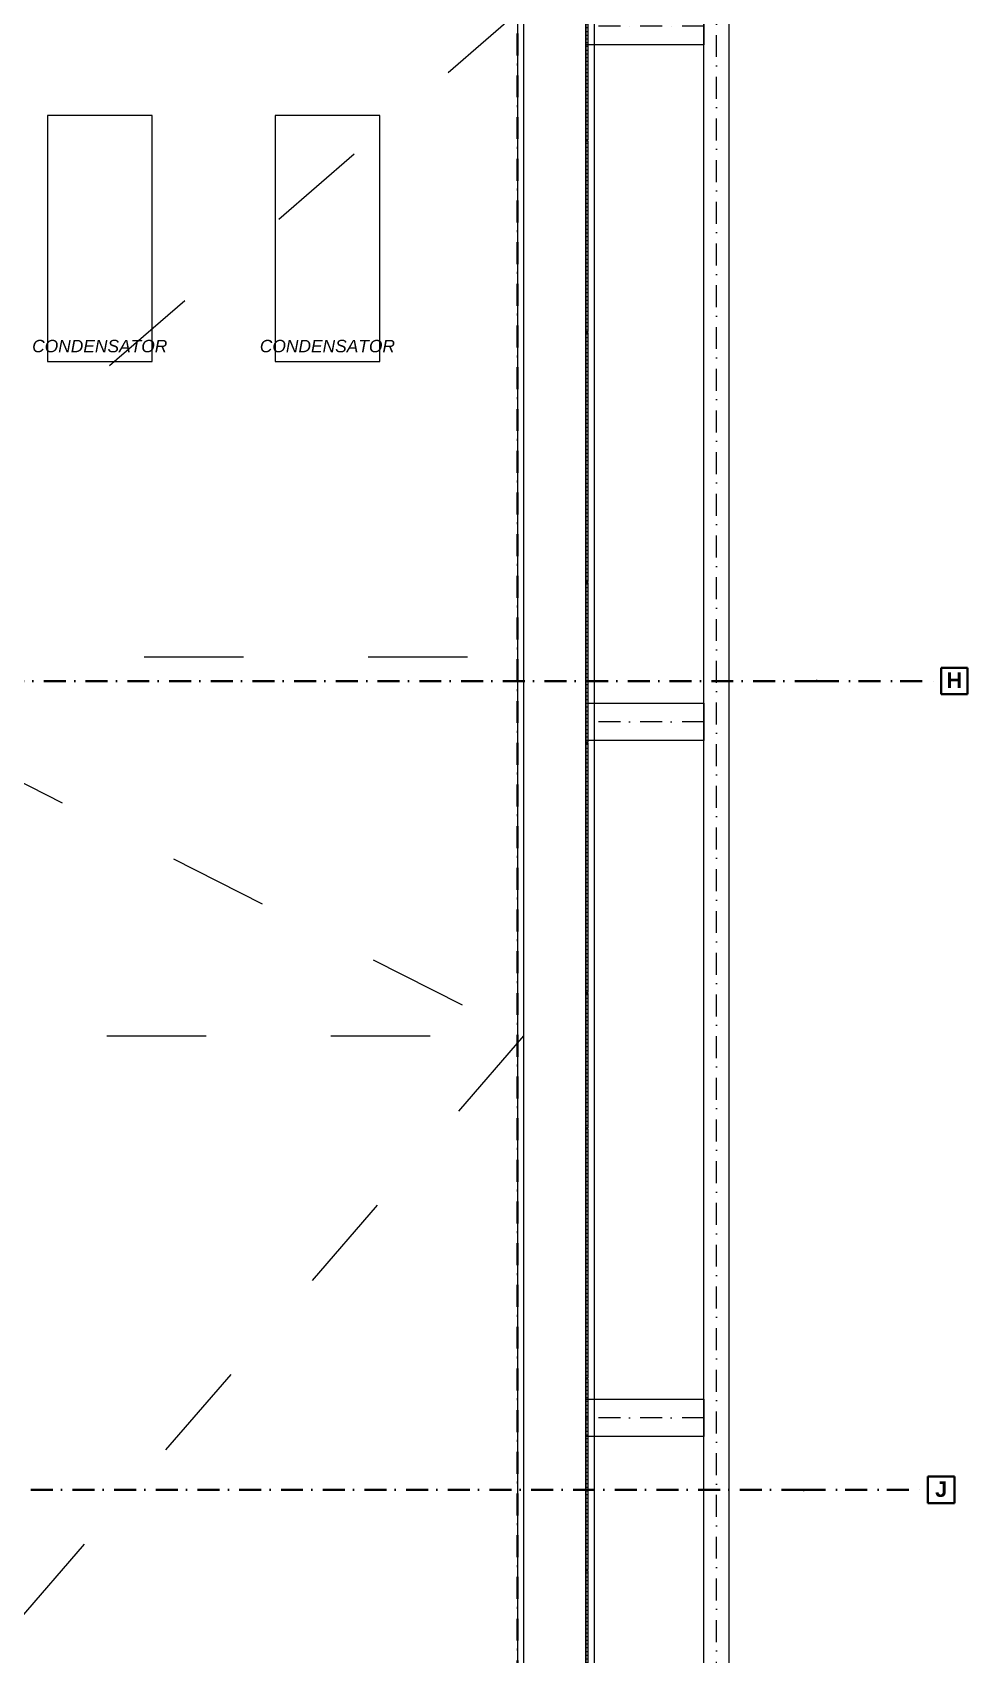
# Model space of a CAD drawing. Header units: millimetres. Extents: x 1322820 to 1391563, y 1051909 to 1098256.
# Drawn here: x 1368332 to 1375847, y 1071447 to 1084484 of the extents above; entities that cross this region are included whole.
import ezdxf
from ezdxf.enums import TextEntityAlignment as Align

# ---------------------------------------------------------------- set-up
doc = ezdxf.new("R2010")
doc.units = ezdxf.units.MM
doc.header["$MEASUREMENT"] = 0
doc.set_wipeout_variables(frame=1)
for name, pattern in [('AStair_dashed', [1800, 800, -1000]), ('Dot & Dashed', [335.138881, 176.388884, -88.194442, 0, -70.555556]), ('Wipeout_Contour', [1000, 0, -1000])]:
    doc.linetypes.add(name, pattern=pattern)
doc.layers.get('0').update_dxf_attribs({"true_color": 0x787878})
for name, color, linetype, true_color in [('arhitectura - decoratii fatada', 7, 'Continuous', 0x787878), ('New_arhitectura - axe', 7, 'Continuous', 0x787878), ('New_arhitectura - sort tabla', 7, 'Continuous', 0x787878), ('New_rezistenta - atic', 7, 'Continuous', 0x787878)]:
    doc.layers.add(name, color=color, linetype=linetype, true_color=true_color)
for name, color, linetype, lineweight, true_color in [('arhitectura - decoratii fatada_Pen_No__21', 7, 'Continuous', 20, 0x787878), ('arhitectura - desen 2D_Pen_No__2', 7, 'Continuous', 13, 0x787878), ('New_arhitectura - axe_Pen_No__201', 7, 'Continuous', 35, 0x787878), ('New_arhitectura - copertina_Pen_No__1', 7, 'Continuous', 13, 0x787878), ('New_arhitectura - desen 2D_Pen_No__2', 7, 'Continuous', 13, 0x787878), ('New_arhitectura - sort tabla_Pen_No__21', 7, 'Continuous', 20, 0x787878), ('New_instalatii - echipamente_Pen_No__1', 7, 'Continuous', 13, 0x787878), ('New_instalatii - echipamente_Pen_No__21', 7, 'Continuous', 20, 0x787878), ('New_rezistenta - atic_Pen_No__1', 7, 'Continuous', 13, 0x787878)]:
    doc.layers.add(name, color=color, linetype=linetype, lineweight=lineweight, true_color=true_color)
doc.layers.add('circuite prize vitali', color=1, linetype='Continuous')
doc.styles.add('GENERATED_STYLE_1', font='arialbd.ttf')
doc.styles.add('GENERATED_STYLE_3', font='ariali.ttf')
pattern_1 = [(0, (1356235.236, 1078942.57), (0, 30), [])]

# ---------------------------------------------------------------- blocks, each defined once
blk = doc.blocks.new('HEA Beam 23')
at = {"layer": 'New_arhitectura - copertina_Pen_No__1', "color": 7, "linetype": 'Continuous', "lineweight": 13}
for p, q in [((600, 150), (0, 150)), ((0, 150), (0, 0)), ((1200, 150), (600, 150)), ((1200, 0), (1200, 150)), ((0, 0), (0, -150)), ((1200, -150), (1200, 0)), ((0, -150), (600, -150)), ((600, -150), (1200, -150))]:
    blk.add_line(p, q, dxfattribs=at)
at = {"layer": 'New_arhitectura - copertina_Pen_No__1', "color": 7, "linetype": 'Dot & Dashed', "lineweight": 13}
blk.add_line((0, 0), (1200, 0), dxfattribs=at)
blk = doc.blocks.new('Slab_1_1', base_point=(1346479, 1090721))
at = {"layer": 'New_arhitectura - sort tabla_Pen_No__21', "color": 7, "linetype": 'Continuous', "lineweight": 20, "flags": 128}
blk.add_lwpolyline([(1346479, 1090721), (1326679, 1090721), (1326679, 1075929), (1355429, 1075929), (1355429, 1056171), (1372849, 1056171), (1372849, 1096121), (1355279, 1096121), (1355279, 1089269), (1355829, 1089269), (1355829, 1095571), (1372229, 1095571), (1372229, 1056721), (1355979, 1056721), (1355979, 1076471), (1327229, 1076471), (1327229, 1090171), (1346479, 1090171)], close=True, dxfattribs=at)
blk = doc.blocks.new('Wall_24_1', base_point=(1372279, 1056671))
at = {"color": 254, "linetype": 'Wipeout_Contour', "lineweight": 0, "ltscale": 10465966.77299592}
blk.add_wipeout([(1372779, 1056321), (1372779, 1095971), (1372739, 1095971), (1372629, 1095887), (1372629, 1056405), (1372739, 1056321)], dxfattribs=at).dxf.layer = 'New_rezistenta - atic'
at = {"layer": 'New_rezistenta - atic_Pen_No__1', "color": 7, "linetype": 'Continuous', "lineweight": 13, "flags": 128}
blk.add_lwpolyline([(1372779, 1056291), (1372779, 1096001)], dxfattribs=at)
at = {"color": 254, "linetype": 'Wipeout_Contour', "lineweight": 0, "ltscale": 10465362.22327036}
blk.add_wipeout([(1372629, 1056421), (1372629, 1095871), (1372607, 1095871), (1372529, 1095811), (1372529, 1056481), (1372607, 1056421)], dxfattribs=at).dxf.layer = 'New_rezistenta - atic'
at = {"color": 254, "linetype": 'Wipeout_Contour', "lineweight": 0, "ltscale": 6976320.811460949}
blk.add_wipeout([(1372529, 1056671), (1372529, 1095621), (1372279, 1095621), (1372279, 1056671)], dxfattribs=at).dxf.layer = 'New_rezistenta - atic'
at = {"layer": 'New_rezistenta - atic_Pen_No__1', "color": 7, "linetype": 'Continuous', "lineweight": 13, "flags": 128}
blk.add_lwpolyline([(1372279, 1095621), (1372279, 1056671)], dxfattribs=at)
blk = doc.blocks.new('Wall_42_1', base_point=(1372799, 1083621))
at = {"layer": 'arhitectura - decoratii fatada', "linetype": 'Continuous', "lineweight": 0, "true_color": 0x000000}
h = blk.add_hatch(dxfattribs=at)
h.set_pattern_fill('PLYWOOD_0001', color=18, style=0, pattern_type=2)
h.set_pattern_definition(pattern_1)
h.paths.add_polyline_path([(1372799, 1083621), (1372799, 1085621), (1372779, 1085621), (1372779, 1083621)])
at = {"layer": 'arhitectura - decoratii fatada_Pen_No__21', "color": 7, "linetype": 'Continuous', "lineweight": 20, "flags": 128}
for points in [[(1372799, 1085621), (1372779, 1085621)], [(1372779, 1085621), (1372779, 1083621)], [(1372799, 1083621), (1372799, 1085621)], [(1372779, 1083621), (1372799, 1083621)]]:
    blk.add_lwpolyline(points, dxfattribs=at)
blk = doc.blocks.new('Wall_43_1', base_point=(1372799, 1082081))
at = {"layer": 'arhitectura - decoratii fatada', "linetype": 'Continuous', "lineweight": 0, "true_color": 0x000000}
h = blk.add_hatch(dxfattribs=at)
h.set_pattern_fill('PLYWOOD_0001', color=18, style=0, pattern_type=2)
h.set_pattern_definition(pattern_1)
h.paths.add_polyline_path([(1372799, 1082081), (1372799, 1083611), (1372779, 1083611), (1372779, 1082081)])
at = {"layer": 'arhitectura - decoratii fatada_Pen_No__21', "color": 7, "linetype": 'Continuous', "lineweight": 20, "flags": 128}
for points in [[(1372799, 1083611), (1372779, 1083611)], [(1372779, 1083611), (1372779, 1082081)], [(1372799, 1082081), (1372799, 1083611)], [(1372779, 1082081), (1372799, 1082081)]]:
    blk.add_lwpolyline(points, dxfattribs=at)
blk = doc.blocks.new('Wall_44_1', base_point=(1372799, 1080071))
at = {"layer": 'arhitectura - decoratii fatada', "linetype": 'Continuous', "lineweight": 0, "true_color": 0x000000}
h = blk.add_hatch(dxfattribs=at)
h.set_pattern_fill('PLYWOOD_0001', color=18, style=0, pattern_type=2)
h.set_pattern_definition(pattern_1)
h.paths.add_polyline_path([(1372799, 1080071), (1372799, 1082071), (1372779, 1082071), (1372779, 1080071)])
at = {"layer": 'arhitectura - decoratii fatada_Pen_No__21', "color": 7, "linetype": 'Continuous', "lineweight": 20, "flags": 128}
for points in [[(1372799, 1082071), (1372779, 1082071)], [(1372779, 1082071), (1372779, 1080071)], [(1372799, 1080071), (1372799, 1082071)], [(1372779, 1080071), (1372799, 1080071)]]:
    blk.add_lwpolyline(points, dxfattribs=at)
blk = doc.blocks.new('Wall_45_1', base_point=(1372799, 1076771))
at = {"layer": 'arhitectura - decoratii fatada', "linetype": 'Continuous', "lineweight": 0, "true_color": 0x000000}
h = blk.add_hatch(dxfattribs=at)
h.set_pattern_fill('PLYWOOD_0001', color=18, style=0, pattern_type=2)
h.set_pattern_definition(pattern_1)
h.paths.add_polyline_path([(1372799, 1076771), (1372799, 1078771), (1372779, 1078771), (1372779, 1076771)])
at = {"layer": 'arhitectura - decoratii fatada_Pen_No__21', "color": 7, "linetype": 'Continuous', "lineweight": 20, "flags": 128}
for points in [[(1372799, 1078771), (1372779, 1078771)], [(1372779, 1078771), (1372779, 1076771)], [(1372799, 1076771), (1372799, 1078771)], [(1372779, 1076771), (1372799, 1076771)]]:
    blk.add_lwpolyline(points, dxfattribs=at)
blk = doc.blocks.new('Wall_46_1', base_point=(1372799, 1073671))
at = {"layer": 'arhitectura - decoratii fatada', "linetype": 'Continuous', "lineweight": 0, "true_color": 0x000000}
h = blk.add_hatch(dxfattribs=at)
h.set_pattern_fill('PLYWOOD_0001', color=18, style=0, pattern_type=2)
h.set_pattern_definition(pattern_1)
h.paths.add_polyline_path([(1372799, 1073671), (1372799, 1075671), (1372779, 1075671), (1372779, 1073671)])
at = {"layer": 'arhitectura - decoratii fatada_Pen_No__21', "color": 7, "linetype": 'Continuous', "lineweight": 20, "flags": 128}
for points in [[(1372799, 1075671), (1372779, 1075671)], [(1372779, 1075671), (1372779, 1073671)], [(1372799, 1073671), (1372799, 1075671)], [(1372779, 1073671), (1372799, 1073671)]]:
    blk.add_lwpolyline(points, dxfattribs=at)
blk = doc.blocks.new('Wall_47_1', base_point=(1372799, 1070121))
at = {"layer": 'arhitectura - decoratii fatada', "linetype": 'Continuous', "lineweight": 0, "true_color": 0x000000}
h = blk.add_hatch(dxfattribs=at)
h.set_pattern_fill('PLYWOOD_0001', color=18, style=0, pattern_type=2)
h.set_pattern_definition(pattern_1)
h.paths.add_polyline_path([(1372799, 1070121), (1372799, 1072121), (1372779, 1072121), (1372779, 1070121)])
at = {"layer": 'arhitectura - decoratii fatada_Pen_No__21', "color": 7, "linetype": 'Continuous', "lineweight": 20, "flags": 128}
for points in [[(1372799, 1072121), (1372779, 1072121)], [(1372779, 1072121), (1372779, 1070121)], [(1372799, 1070121), (1372799, 1072121)], [(1372779, 1070121), (1372799, 1070121)]]:
    blk.add_lwpolyline(points, dxfattribs=at)
blk = doc.blocks.new('Wall_49_1', base_point=(1372799, 1078781))
at = {"layer": 'arhitectura - decoratii fatada', "linetype": 'Continuous', "lineweight": 0, "true_color": 0x000000}
h = blk.add_hatch(dxfattribs=at)
h.set_pattern_fill('PLYWOOD_0001', color=18, style=0, pattern_type=2)
h.set_pattern_definition(pattern_1)
h.paths.add_polyline_path([(1372799, 1078781), (1372799, 1080061), (1372779, 1080061), (1372779, 1078781)])
at = {"layer": 'arhitectura - decoratii fatada_Pen_No__21', "color": 7, "linetype": 'Continuous', "lineweight": 20, "flags": 128}
for points in [[(1372799, 1080061), (1372779, 1080061)], [(1372779, 1080061), (1372779, 1078781)], [(1372799, 1078781), (1372799, 1080061)], [(1372779, 1078781), (1372799, 1078781)]]:
    blk.add_lwpolyline(points, dxfattribs=at)
blk = doc.blocks.new('Wall_50_1', base_point=(1372799, 1075681))
at = {"layer": 'arhitectura - decoratii fatada', "linetype": 'Continuous', "lineweight": 0, "true_color": 0x000000}
h = blk.add_hatch(dxfattribs=at)
h.set_pattern_fill('PLYWOOD_0001', color=18, style=0, pattern_type=2)
h.set_pattern_definition(pattern_1)
h.paths.add_polyline_path([(1372799, 1075681), (1372799, 1076761), (1372779, 1076761), (1372779, 1075681)])
at = {"layer": 'arhitectura - decoratii fatada_Pen_No__21', "color": 7, "linetype": 'Continuous', "lineweight": 20, "flags": 128}
for points in [[(1372799, 1076761), (1372779, 1076761)], [(1372779, 1076761), (1372779, 1075681)], [(1372799, 1075681), (1372799, 1076761)], [(1372779, 1075681), (1372799, 1075681)]]:
    blk.add_lwpolyline(points, dxfattribs=at)
blk = doc.blocks.new('Wall_51_1', base_point=(1372799, 1072131))
at = {"layer": 'arhitectura - decoratii fatada', "linetype": 'Continuous', "lineweight": 0, "true_color": 0x000000}
h = blk.add_hatch(dxfattribs=at)
h.set_pattern_fill('PLYWOOD_0001', color=18, style=0, pattern_type=2)
h.set_pattern_definition(pattern_1)
h.paths.add_polyline_path([(1372799, 1072131), (1372799, 1073661), (1372779, 1073661), (1372779, 1072131)])
at = {"layer": 'arhitectura - decoratii fatada_Pen_No__21', "color": 7, "linetype": 'Continuous', "lineweight": 20, "flags": 128}
for points in [[(1372799, 1073661), (1372779, 1073661)], [(1372779, 1073661), (1372779, 1072131)], [(1372799, 1072131), (1372799, 1073661)], [(1372779, 1072131), (1372799, 1072131)]]:
    blk.add_lwpolyline(points, dxfattribs=at)
blk = doc.blocks.new('UAP Beam 23_2')
at = {"layer": 'New_arhitectura - copertina_Pen_No__1', "color": 7, "linetype": 'Continuous', "lineweight": 13}
for p, q in [((21025, 100), (-100, 100)), ((42150, 100), (21025, 100)), ((100, -100), (21025, -100)), ((21025, -100), (41950, -100))]:
    blk.add_line(p, q, dxfattribs=at)
at = {"layer": 'New_arhitectura - copertina_Pen_No__1', "color": 7, "linetype": 'Dot & Dashed', "lineweight": 13}
blk.add_line((0, 0), (42050, 0), dxfattribs=at)
blk = doc.blocks.new('Standard grid marker')
at = {"layer": 'New_arhitectura - axe_Pen_No__201', "linetype": 'Dot & Dashed', "lineweight": 35}
blk.add_line((1000, 0), (43350, 0), dxfattribs=at)
at = {"layer": 'New_arhitectura - axe_Pen_No__201', "lineweight": 35, "style": 'GENERATED_STYLE_1'}
for tag, p in [('AC_MarkerText_1_0', (-106, 7)), ('AC_MarkerText_1_1', (44456, 7))]:
    blk.add_attdef(tag, text='', height=125, rotation=270, dxfattribs=at).set_placement(p, align=Align.MIDDLE_CENTER)
blk = doc.blocks.new('Standard grid marker_6')
at = {"layer": 'New_arhitectura - axe_Pen_No__201', "linetype": 'Continuous', "lineweight": 35}
for p, q in [((-212, 106), (-212, -106)), ((0, 106), (-212, 106)), ((0, -106), (0, 106)), ((-212, -106), (0, -106))]:
    blk.add_line(p, q, dxfattribs=at)
at = {"layer": 'New_arhitectura - axe_Pen_No__201', "linetype": 'Dot & Dashed', "lineweight": 35}
for q in [(0, 0), (23206, 0)]:
    blk.add_line((1000, 0), q, dxfattribs=at)
blk.add_point((1000, 0), dxfattribs=at)
blk.add_point((1000, 0), dxfattribs=at)
at = {"layer": 'New_arhitectura - axe_Pen_No__201', "lineweight": 35, "style": 'GENERATED_STYLE_1'}
blk.add_attdef('AC_MarkerText_1', text='', height=125, rotation=180, dxfattribs=at).set_placement((-106, 7), align=Align.MIDDLE_CENTER)
blk = doc.blocks.new('Standard grid marker_10')
at = {"layer": 'New_arhitectura - axe_Pen_No__201', "linetype": 'Continuous', "lineweight": 35}
for p, q in [((-212, 106), (-212, -106)), ((0, 106), (-212, 106)), ((0, -106), (0, 106)), ((-212, -106), (0, -106))]:
    blk.add_line(p, q, dxfattribs=at)
at = {"layer": 'New_arhitectura - axe_Pen_No__201', "linetype": 'Dot & Dashed', "lineweight": 35}
for q in [(0, 0), (51497, 0)]:
    blk.add_line((1000, 0), q, dxfattribs=at)
blk.add_point((1000, 0), dxfattribs=at)
blk.add_point((1000, 0), dxfattribs=at)
at = {"layer": 'New_arhitectura - axe_Pen_No__201', "lineweight": 35, "style": 'GENERATED_STYLE_1'}
for tag, p in [('AC_MarkerText_1_0', (-106, 6)), ('AC_MarkerText_1_1', (52603, 6))]:
    blk.add_attdef(tag, text='', height=125, rotation=180, dxfattribs=at).set_placement(p, align=Align.MIDDLE_CENTER)
blk = doc.blocks.new('terasa')
at = {"layer": 'New_arhitectura - desen 2D_Pen_No__2', "linetype": 'AStair_dashed', "lineweight": 13}
for p, q in [((1372278.547, 1084683.356), (1366250.832, 1079464.932)), ((1362028.539, 1079464.932), (1372278.547, 1079464.932))]:
    blk.add_line(p, q, dxfattribs=at)
at = {"layer": 'New_instalatii - echipamente_Pen_No__21', "linetype": 'Continuous', "lineweight": 20, "flags": 128}
for points in [[(1368452.165, 1083816.254), (1368452.165, 1081838.232), (1369292.824, 1081838.232), (1369292.824, 1083816.254)], [(1370281.835, 1083816.254), (1370281.835, 1081838.232), (1371122.495, 1081838.232), (1371122.495, 1083816.254)]]:
    blk.add_lwpolyline(points, close=True, dxfattribs=at)
at = {"layer": 'New_arhitectura - copertina_Pen_No__1', "linetype": 'Continuous', "lineweight": 13, "xscale": -1, "zscale": 1000, "rotation": 270}
blk.add_blockref('UAP Beam 23_2', (1373828.547, 1055120.631), dxfattribs=at)
at = {"layer": 'New_arhitectura - copertina_Pen_No__1', "linetype": 'Continuous', "lineweight": 13, "xscale": -1, "zscale": 1000}
for p in [(1373728.547, 1084534.895), (1373728.547, 1078942.042), (1373728.547, 1073349.189)]:
    blk.add_blockref('HEA Beam 23', p, dxfattribs=at)
at = {"layer": 'New_arhitectura - sort tabla', "linetype": 'Continuous', "lineweight": 20}
blk.add_blockref('Slab_1_1', (1346478.502, 1090720.6), dxfattribs=at)
at = {"layer": 'New_instalatii - echipamente_Pen_No__1', "linetype": 'Continuous', "lineweight": 13, "char_height": 100, "attachment_point": 5, "style": 'GENERATED_STYLE_3'}
for insert in [(1368872.495, 1081962.477), (1370702.165, 1081962.477)]:
    blk.add_mtext('\\A1;CONDENSATOR', dxfattribs=dict(at, insert=insert))
at = {"layer": 'New_rezistenta - atic', "lineweight": 20}
blk.add_blockref('Wall_24_1', (1372278.547, 1056670.631), dxfattribs=at)
at = {"layer": 'arhitectura - desen 2D_Pen_No__2', "linetype": 'AStair_dashed', "lineweight": 13}
for p, q in [((1366250.832, 1079464.932), (1372278.547, 1076420.6)), ((1361728.517, 1076420.6), (1372278.547, 1076420.6)), ((1372278.547, 1076420.6), (1366250.832, 1069443.92))]:
    blk.add_line(p, q, dxfattribs=at)
at = {"layer": 'arhitectura - decoratii fatada', "lineweight": 20}
for name, p in [('Wall_42_1', (1372798.539, 1083620.6)), ('Wall_43_1', (1372798.539, 1082080.6)), ('Wall_44_1', (1372798.539, 1080070.6)), ('Wall_49_1', (1372798.539, 1078780.6)), ('Wall_45_1', (1372798.539, 1076770.6)), ('Wall_50_1', (1372798.539, 1075680.65)), ('Wall_46_1', (1372798.539, 1073670.65)), ('Wall_51_1', (1372798.539, 1072130.65)), ('Wall_47_1', (1372798.539, 1070120.65))]:
    blk.add_blockref(name, p, dxfattribs=at)
at = {"layer": 'New_arhitectura - axe', "linetype": 'Continuous', "lineweight": 13, "zscale": 1000, "rotation": 90}
blk.add_blockref('Standard grid marker', (1372228.538, 1052120.65), dxfattribs=at)
at = {"layer": 'New_arhitectura - axe', "linetype": 'Continuous', "lineweight": 13}
ref = blk.add_blockref('Standard grid marker_6', (1375634.605, 1079270.6), dxfattribs=dict(at, zscale=1000, rotation=180))
ref.add_attrib('AC_MarkerText_1', 'H', dxfattribs={"layer": 'New_arhitectura - axe_Pen_No__201', "color": 1, "lineweight": 35, "height": 125, "rotation": 360, "style": 'GENERATED_STYLE_1'}).set_placement((1375740.671, 1079277.743), align=Align.MIDDLE_CENTER)
ref = blk.add_blockref('Standard grid marker_10', (1375528.539, 1072770.65), dxfattribs=dict(at, zscale=1000, rotation=180))
ref.add_attrib('AC_MarkerText_1', 'J', dxfattribs={"layer": 'New_arhitectura - axe_Pen_No__201', "color": 1, "lineweight": 35, "height": 125, "rotation": 360, "style": 'GENERATED_STYLE_1'}).set_placement((1375634.605, 1072776.765), align=Align.MIDDLE_CENTER)

msp = doc.modelspace()

# ---------------------------------------------------------------- block references
msp.add_blockref('terasa', (0, 0))

# ---------------------------------------------------------------- next in the draw order: linework, layer by layer
at = {"layer": 'circuite prize vitali', "linetype": 'Continuous', "flags": 128}
msp.add_lwpolyline([(1373111, 1085321, 0, 0, 0), (1373111, 1085321, 0, 0, 0), (1373111, 1085321, 0, 0, 0), (1371911, 1084119, 179, 0, 0), (1371610, 1083818, 0, 0, 0)], format="xyseb", dxfattribs=at)

doc.saveas('drawing.dxf')
